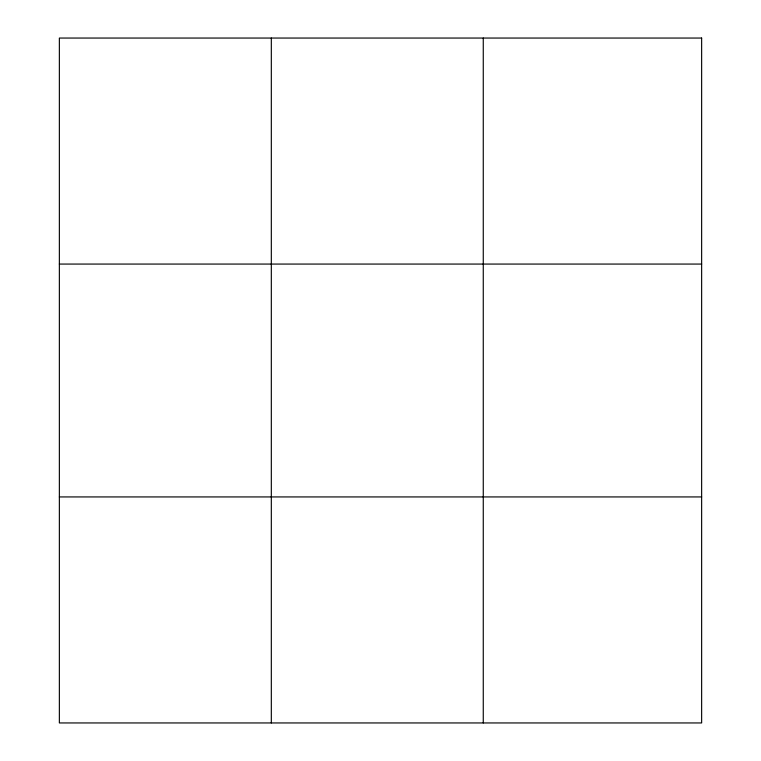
<?xml version="1.0" encoding="UTF-8"?>
<svg xmlns="http://www.w3.org/2000/svg" width="761" height="761" viewBox="0 0 761 761"><rect width="100%" height="100%" fill="white"/><g stroke="black" fill="none" stroke-linecap="round" stroke-linejoin="round"><path stroke-width="1.14" d="M271.316 38.05L271.316 722.95M483.264 38.05L483.264 722.95M59.358 264.067L701.642 264.067M59.358 496.933L701.642 496.933M701.642 38.05L701.642 722.95L59.358 722.95L59.358 38.05L701.642 38.05"/></g></svg>
